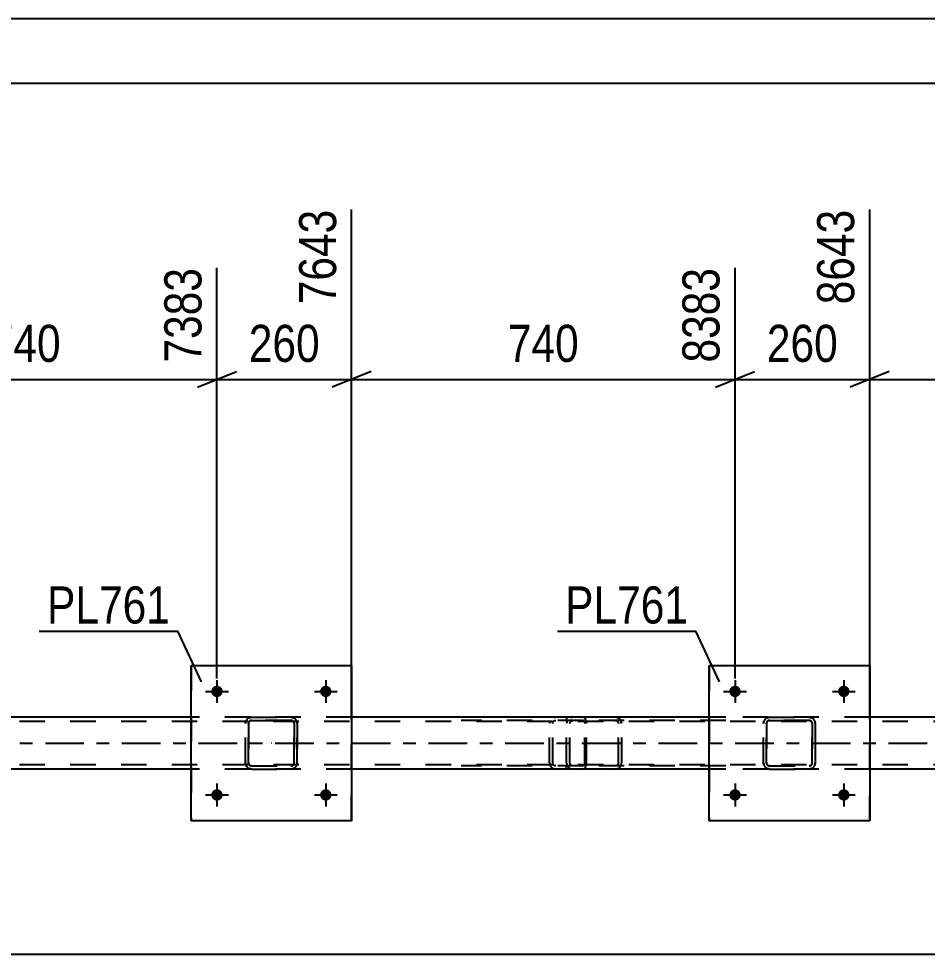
# Model space of a CAD drawing. Header units: millimetres. Extents: x 0 to 841, y 0 to 594.
# Drawn here: x 323.4 to 393.6, y 521.7 to 594 of the extents above; entities that cross this region are included whole.
import ezdxf

# ---------------------------------------------------------------- set-up
doc = ezdxf.new("R2010")
doc.units = ezdxf.units.MM
doc.linetypes.add('DXK_LINE_DOT2', pattern=[3.9198, 1.9599, -1.9599])
doc.linetypes.add('DXK_LINE_DOT3', pattern=[5.9187, 2.979, -0.9799, 0.9799, -0.9799])
doc.styles.add('Arial Narrow', font='ARIALN.TTF', dxfattribs={"height": 0.2})

# ---------------------------------------------------------------- blocks, each defined once
blk = doc.blocks.new('Unknown-318465150-1115')
at = {"color": 5, "linetype": 'Continuous'}
for p, q in [((841, 594), (0, 594)), ((836, 589), (5, 589))]:
    blk.add_line(p, q, dxfattribs=at)
blk = doc.blocks.new('Part-318465150-6128 - 6029')
at = {"color": 7, "linetype": 'DXK_LINE_DOT2'}
for p, q in [((341.248, 539.999), (341.431, 540.036)), ((341.436, 540.035), (341.252, 539.998)), ((341.436, 540.035), (341.431, 540.036)), ((341.431, 540.036), (344.471, 540.036)), ((341.436, 540.035), (344.476, 540.035)), ((344.471, 540.036), (344.476, 540.035)), ((344.471, 540.036), (344.655, 539.999)), ((344.66, 539.998), (344.476, 540.035)), ((340.951, 539.556), (340.988, 539.739)), ((340.951, 539.556), (340.956, 539.555)), ((340.951, 536.516), (340.951, 539.556)), ((340.992, 539.738), (340.956, 539.555)), ((340.956, 536.515), (340.956, 539.555)), ((341.21, 539.647), (341.191, 539.556)), ((341.196, 539.555), (341.191, 539.556)), ((341.191, 539.556), (341.191, 536.516)), ((341.196, 539.555), (341.214, 539.646)), ((341.196, 536.515), (341.196, 539.555)), ((341.262, 539.725), (341.21, 539.647)), ((341.214, 539.646), (341.266, 539.724)), ((341.339, 539.777), (341.262, 539.725)), ((341.266, 539.724), (341.344, 539.776)), ((341.431, 539.796), (341.339, 539.777)), ((341.344, 539.776), (341.436, 539.795)), ((341.431, 539.796), (341.436, 539.795)), ((344.471, 539.796), (341.431, 539.796)), ((341.436, 539.795), (344.476, 539.795)), ((344.476, 539.795), (344.471, 539.796)), ((344.563, 539.777), (344.471, 539.796)), ((344.476, 539.795), (344.568, 539.776)), ((344.563, 539.777), (344.568, 539.776)), ((344.641, 539.725), (344.563, 539.777)), ((344.568, 539.776), (344.646, 539.724)), ((344.693, 539.647), (344.641, 539.725)), ((344.646, 539.724), (344.698, 539.646)), ((344.711, 539.556), (344.693, 539.647)), ((344.698, 539.646), (344.716, 539.555)), ((344.716, 539.555), (344.711, 539.556)), ((344.711, 539.556), (344.711, 536.516)), ((344.716, 536.515), (344.716, 539.555)), ((344.915, 539.739), (344.951, 539.556)), ((344.956, 539.555), (344.919, 539.738)), ((344.956, 539.555), (344.951, 539.556)), ((344.951, 539.556), (344.951, 536.516)), ((344.956, 536.515), (344.956, 539.555)), ((340.956, 536.515), (340.951, 536.516)), ((340.988, 536.332), (340.951, 536.516)), ((340.956, 536.515), (340.992, 536.331)), ((341.191, 536.516), (341.196, 536.515)), ((341.191, 536.516), (341.21, 536.424)), ((341.214, 536.423), (341.196, 536.515)), ((341.21, 536.424), (341.262, 536.346)), ((341.266, 536.345), (341.214, 536.423)), ((341.262, 536.346), (341.339, 536.294)), ((341.344, 536.293), (341.266, 536.345)), ((341.339, 536.294), (341.431, 536.276)), ((341.436, 536.275), (341.344, 536.293)), ((341.436, 536.275), (341.431, 536.276)), ((341.431, 536.276), (344.471, 536.276)), ((341.436, 536.275), (344.476, 536.275)), ((344.471, 536.276), (344.563, 536.294)), ((344.471, 536.276), (344.476, 536.275)), ((344.568, 536.293), (344.476, 536.275)), ((344.563, 536.294), (344.641, 536.346)), ((344.646, 536.345), (344.568, 536.293)), ((344.641, 536.346), (344.693, 536.424)), ((344.698, 536.423), (344.646, 536.345)), ((344.693, 536.424), (344.711, 536.516)), ((344.716, 536.515), (344.698, 536.423)), ((344.711, 536.516), (344.716, 536.515)), ((344.951, 536.516), (344.915, 536.332)), ((344.919, 536.331), (344.956, 536.515)), ((344.951, 536.516), (344.956, 536.515)), ((341.248, 536.072), (341.252, 536.071)), ((341.431, 536.036), (341.248, 536.072)), ((341.252, 536.071), (341.436, 536.035)), ((341.436, 536.035), (341.431, 536.036)), ((341.431, 536.036), (344.471, 536.036)), ((341.436, 536.035), (344.476, 536.035)), ((344.655, 536.072), (344.471, 536.036)), ((344.471, 536.036), (344.476, 536.035)), ((344.476, 536.035), (344.66, 536.071))]:
    blk.add_line(p, q, dxfattribs=at)
at = {"color": 7, "linetype": 'DXK_LINE_DOT3'}
blk.add_line((342.959, 538.034), (342.948, 538.036), dxfattribs=at)
at = {"color": 7, "linetype": 'DXK_LINE_DOT2'}
for centre, start, end in [((341.431, 539.556), 112.5, 157.5), ((341.436, 539.555), 112.5, 157.5), ((344.471, 539.556), 22.5, 67.49999), ((344.476, 539.555), 22.5, 67.49999), ((341.431, 536.516), 202.5, 247.49999), ((341.436, 536.515), 202.5, 247.49999), ((344.471, 536.516), 292.5, 337.5), ((344.476, 536.515), 292.5, 337.5)]:
    blk.add_arc(centre, 0.48, start, end, dxfattribs=at)
blk = doc.blocks.new('Part-318465150-6133 - 6029')
at = {"color": 2, "linetype": 'Continuous'}
for p, q in [((336.756, 532.035), (336.756, 544.035)), ((336.756, 544.035), (336.756, 544.035)), ((336.756, 544.035), (349.156, 544.035)), ((349.156, 544.035), (349.156, 532.035)), ((336.756, 532.035), (336.756, 532.035)), ((349.156, 532.035), (336.756, 532.035))]:
    blk.add_line(p, q, dxfattribs=at)
at = {"color": 7, "linetype": 'DXK_LINE_DOT2'}
for p, q in [((336.756, 544.035), (336.756, 532.035)), ((336.756, 544.035), (336.756, 544.035)), ((349.156, 532.035), (349.156, 544.035)), ((336.756, 532.035), (336.756, 532.035))]:
    blk.add_line(p, q, dxfattribs=at)
blk = doc.blocks.new('Part-318465150-6134 - 6029')
at = {"color": 7, "linetype": 'DXK_LINE_DOT2'}
for p, q in [((381.247, 539.999), (381.431, 540.036)), ((381.436, 540.035), (381.252, 539.998)), ((381.436, 540.035), (381.431, 540.036)), ((381.431, 540.036), (384.471, 540.036)), ((381.436, 540.035), (384.476, 540.035)), ((384.471, 540.036), (384.476, 540.035)), ((384.471, 540.036), (384.655, 539.999)), ((384.659, 539.998), (384.476, 540.035)), ((380.951, 539.556), (380.987, 539.739)), ((380.951, 539.556), (380.956, 539.555)), ((380.951, 536.516), (380.951, 539.556)), ((380.992, 539.738), (380.956, 539.555)), ((380.956, 536.515), (380.956, 539.555)), ((381.209, 539.647), (381.191, 539.556)), ((381.196, 539.555), (381.191, 539.556)), ((381.191, 539.556), (381.191, 536.516)), ((381.196, 539.555), (381.214, 539.646)), ((381.196, 536.515), (381.196, 539.555)), ((381.261, 539.725), (381.209, 539.647)), ((381.214, 539.646), (381.266, 539.724)), ((381.339, 539.777), (381.261, 539.725)), ((381.266, 539.724), (381.344, 539.776)), ((381.431, 539.796), (381.339, 539.777)), ((381.344, 539.776), (381.436, 539.795)), ((381.431, 539.796), (381.436, 539.795)), ((384.471, 539.796), (381.431, 539.796)), ((381.436, 539.795), (384.476, 539.795)), ((384.476, 539.795), (384.471, 539.796)), ((384.563, 539.777), (384.471, 539.796)), ((384.476, 539.795), (384.567, 539.776)), ((384.563, 539.777), (384.567, 539.776)), ((384.641, 539.725), (384.563, 539.777)), ((384.567, 539.776), (384.645, 539.724)), ((384.693, 539.647), (384.641, 539.725)), ((384.645, 539.724), (384.697, 539.646)), ((384.711, 539.556), (384.693, 539.647)), ((384.697, 539.646), (384.716, 539.555)), ((384.716, 539.555), (384.711, 539.556)), ((384.711, 539.556), (384.711, 536.516)), ((384.716, 536.515), (384.716, 539.555)), ((384.914, 539.739), (384.951, 539.556)), ((384.956, 539.555), (384.919, 539.738)), ((384.956, 539.555), (384.951, 539.556)), ((384.951, 539.556), (384.951, 536.516)), ((384.956, 536.515), (384.956, 539.555)), ((380.956, 536.515), (380.951, 536.516)), ((380.987, 536.332), (380.951, 536.516)), ((380.956, 536.515), (380.992, 536.331)), ((381.191, 536.516), (381.196, 536.515)), ((381.191, 536.516), (381.209, 536.424)), ((381.214, 536.423), (381.196, 536.515)), ((381.209, 536.424), (381.261, 536.346)), ((381.266, 536.345), (381.214, 536.423)), ((381.261, 536.346), (381.339, 536.294)), ((381.344, 536.293), (381.266, 536.345)), ((381.339, 536.294), (381.431, 536.276)), ((381.436, 536.275), (381.344, 536.293)), ((381.436, 536.275), (381.431, 536.276)), ((381.431, 536.276), (384.471, 536.276)), ((381.436, 536.275), (384.476, 536.275)), ((384.471, 536.276), (384.563, 536.294)), ((384.471, 536.276), (384.476, 536.275)), ((384.567, 536.293), (384.476, 536.275)), ((384.563, 536.294), (384.641, 536.346)), ((384.645, 536.345), (384.567, 536.293)), ((384.641, 536.346), (384.693, 536.424)), ((384.697, 536.423), (384.645, 536.345)), ((384.693, 536.424), (384.711, 536.516)), ((384.716, 536.515), (384.697, 536.423)), ((384.711, 536.516), (384.716, 536.515)), ((384.951, 536.516), (384.914, 536.332)), ((384.919, 536.331), (384.956, 536.515)), ((384.951, 536.516), (384.956, 536.515)), ((381.247, 536.072), (381.252, 536.071)), ((381.431, 536.036), (381.247, 536.072)), ((381.252, 536.071), (381.436, 536.035)), ((381.436, 536.035), (381.431, 536.036)), ((381.431, 536.036), (384.471, 536.036)), ((381.436, 536.035), (384.476, 536.035)), ((384.655, 536.072), (384.471, 536.036)), ((384.471, 536.036), (384.476, 536.035)), ((384.476, 536.035), (384.659, 536.071))]:
    blk.add_line(p, q, dxfattribs=at)
at = {"color": 7, "linetype": 'DXK_LINE_DOT3'}
blk.add_line((382.959, 538.034), (382.948, 538.036), dxfattribs=at)
at = {"color": 7, "linetype": 'DXK_LINE_DOT2'}
for centre, start, end in [((381.431, 539.556), 112.5, 157.5), ((381.436, 539.555), 112.5, 157.5), ((384.471, 539.556), 22.5, 67.49999), ((384.476, 539.555), 22.5, 67.49999), ((381.431, 536.516), 202.5, 247.49999), ((381.436, 536.515), 202.5, 247.49999), ((384.471, 536.516), 292.5, 337.5), ((384.476, 536.515), 292.5, 337.5)]:
    blk.add_arc(centre, 0.48, start, end, dxfattribs=at)
blk = doc.blocks.new('Part-318465150-6139 - 6029')
at = {"color": 2, "linetype": 'Continuous'}
for p, q in [((376.756, 532.035), (376.756, 544.035)), ((376.756, 544.035), (376.756, 544.035)), ((376.756, 544.035), (389.156, 544.035)), ((389.156, 544.035), (389.156, 532.035)), ((376.756, 532.035), (376.756, 532.035)), ((389.156, 532.035), (376.756, 532.035))]:
    blk.add_line(p, q, dxfattribs=at)
at = {"color": 7, "linetype": 'DXK_LINE_DOT2'}
for p, q in [((376.756, 544.035), (376.756, 532.035)), ((376.756, 544.035), (376.756, 544.035)), ((389.156, 532.035), (389.156, 544.035)), ((376.756, 532.035), (376.756, 532.035))]:
    blk.add_line(p, q, dxfattribs=at)
blk = doc.blocks.new('Part-318465150-6231 - 6029')
at = {"color": 2, "linetype": 'Continuous'}
for p, q in [((336.756, 540.036), (309.156, 540.036)), ((376.756, 540.036), (349.156, 540.036)), ((416.755, 540.036), (389.156, 540.036)), ((336.756, 536.036), (309.156, 536.036)), ((376.756, 536.036), (349.156, 536.036)), ((416.755, 536.036), (389.156, 536.036))]:
    blk.add_line(p, q, dxfattribs=at)
at = {"color": 7, "linetype": 'DXK_LINE_DOT2'}
for p, q in [((349.156, 540.036), (336.756, 540.036)), ((389.156, 540.036), (376.756, 540.036)), ((764.489, 539.716), (88.757, 539.716)), ((764.489, 536.356), (88.757, 536.356)), ((349.156, 536.036), (336.756, 536.036)), ((389.156, 536.036), (376.756, 536.036))]:
    blk.add_line(p, q, dxfattribs=at)
at = {"color": 7, "linetype": 'DXK_LINE_DOT3'}
blk.add_line((88.757, 538.036), (764.489, 538.036), dxfattribs=at)
blk = doc.blocks.new('Bolt-318465150-6249 - 6029')
at = {"linetype": 'Continuous'}
for points in [[(338.316, 534.035), (338.326, 534.127), (338.354, 534.214), (338.4, 534.294), (338.462, 534.362), (338.536, 534.416), (338.62, 534.454), (338.71, 534.473), (338.802, 534.473), (338.892, 534.454), (338.976, 534.416), (339.05, 534.362), (339.112, 534.294), (339.158, 534.214), (339.186, 534.127), (339.196, 534.035), (339.186, 533.944), (339.158, 533.856), (339.112, 533.777), (339.05, 533.708), (338.976, 533.654), (338.892, 533.617), (338.802, 533.598), (338.71, 533.598), (338.62, 533.617), (338.536, 533.654), (338.462, 533.708), (338.4, 533.777), (338.354, 533.856), (338.326, 533.944)], [(346.716, 534.035), (346.726, 534.127), (346.754, 534.214), (346.8, 534.294), (346.862, 534.362), (346.936, 534.416), (347.02, 534.454), (347.11, 534.473), (347.202, 534.473), (347.292, 534.454), (347.376, 534.416), (347.45, 534.362), (347.512, 534.294), (347.558, 534.214), (347.586, 534.127), (347.596, 534.035), (347.586, 533.944), (347.558, 533.856), (347.512, 533.777), (347.45, 533.708), (347.376, 533.654), (347.292, 533.617), (347.202, 533.598), (347.11, 533.598), (347.02, 533.617), (346.936, 533.654), (346.862, 533.708), (346.8, 533.777), (346.754, 533.856), (346.726, 533.944)]]:
    blk.add_hatch(color=1, dxfattribs=at).paths.add_polyline_path(points)
at = {"color": 1, "linetype": 'Continuous'}
for p, q in [((338.756, 534.915), (338.756, 533.155)), ((347.156, 534.915), (347.156, 533.155)), ((337.876, 534.035), (339.636, 534.035)), ((346.276, 534.035), (348.036, 534.035))]:
    blk.add_line(p, q, dxfattribs=at)
blk = doc.blocks.new('Bolt-318465150-6250 - 6029')
at = {"linetype": 'Continuous'}
for points in [[(338.316, 542.035), (338.326, 542.127), (338.354, 542.214), (338.4, 542.294), (338.462, 542.362), (338.536, 542.416), (338.62, 542.454), (338.71, 542.473), (338.802, 542.473), (338.892, 542.454), (338.976, 542.416), (339.05, 542.362), (339.112, 542.294), (339.158, 542.214), (339.186, 542.127), (339.196, 542.035), (339.186, 541.944), (339.158, 541.856), (339.112, 541.777), (339.05, 541.708), (338.976, 541.654), (338.892, 541.617), (338.802, 541.598), (338.71, 541.598), (338.62, 541.617), (338.536, 541.654), (338.462, 541.708), (338.4, 541.777), (338.354, 541.856), (338.326, 541.944)], [(346.716, 542.035), (346.726, 542.127), (346.754, 542.214), (346.8, 542.294), (346.862, 542.362), (346.936, 542.416), (347.02, 542.454), (347.11, 542.473), (347.202, 542.473), (347.292, 542.454), (347.376, 542.416), (347.45, 542.362), (347.512, 542.294), (347.558, 542.214), (347.586, 542.127), (347.596, 542.035), (347.586, 541.944), (347.558, 541.856), (347.512, 541.777), (347.45, 541.708), (347.376, 541.654), (347.292, 541.617), (347.202, 541.598), (347.11, 541.598), (347.02, 541.617), (346.936, 541.654), (346.862, 541.708), (346.8, 541.777), (346.754, 541.856), (346.726, 541.944)]]:
    blk.add_hatch(color=1, dxfattribs=at).paths.add_polyline_path(points)
at = {"color": 1, "linetype": 'Continuous'}
for p, q in [((338.756, 542.915), (338.756, 541.155)), ((347.156, 542.915), (347.156, 541.155)), ((337.876, 542.035), (339.636, 542.035)), ((346.276, 542.035), (348.036, 542.035))]:
    blk.add_line(p, q, dxfattribs=at)
blk = doc.blocks.new('Bolt-318465150-6251 - 6029')
at = {"linetype": 'Continuous'}
for points in [[(378.316, 534.035), (378.325, 534.127), (378.354, 534.214), (378.4, 534.294), (378.461, 534.362), (378.536, 534.416), (378.62, 534.454), (378.71, 534.473), (378.802, 534.473), (378.892, 534.454), (378.976, 534.416), (379.05, 534.362), (379.112, 534.294), (379.158, 534.214), (379.186, 534.127), (379.196, 534.035), (379.186, 533.944), (379.158, 533.856), (379.112, 533.777), (379.05, 533.708), (378.976, 533.654), (378.892, 533.617), (378.802, 533.598), (378.71, 533.598), (378.62, 533.617), (378.536, 533.654), (378.461, 533.708), (378.4, 533.777), (378.354, 533.856), (378.325, 533.944)], [(386.716, 534.035), (386.725, 534.127), (386.754, 534.214), (386.8, 534.294), (386.861, 534.362), (386.936, 534.416), (387.02, 534.454), (387.11, 534.473), (387.202, 534.473), (387.292, 534.454), (387.376, 534.416), (387.45, 534.362), (387.512, 534.294), (387.558, 534.214), (387.586, 534.127), (387.596, 534.035), (387.586, 533.944), (387.558, 533.856), (387.512, 533.777), (387.45, 533.708), (387.376, 533.654), (387.292, 533.617), (387.202, 533.598), (387.11, 533.598), (387.02, 533.617), (386.936, 533.654), (386.861, 533.708), (386.8, 533.777), (386.754, 533.856), (386.725, 533.944)]]:
    blk.add_hatch(color=1, dxfattribs=at).paths.add_polyline_path(points)
at = {"color": 1, "linetype": 'Continuous'}
for p, q in [((378.756, 534.915), (378.756, 533.155)), ((387.156, 534.915), (387.156, 533.155)), ((377.876, 534.035), (379.636, 534.035)), ((386.276, 534.035), (388.036, 534.035))]:
    blk.add_line(p, q, dxfattribs=at)
blk = doc.blocks.new('Bolt-318465150-6252 - 6029')
at = {"linetype": 'Continuous'}
for points in [[(378.316, 542.035), (378.325, 542.127), (378.354, 542.214), (378.4, 542.294), (378.461, 542.362), (378.536, 542.416), (378.62, 542.454), (378.71, 542.473), (378.802, 542.473), (378.892, 542.454), (378.976, 542.416), (379.05, 542.362), (379.112, 542.294), (379.158, 542.214), (379.186, 542.127), (379.196, 542.035), (379.186, 541.944), (379.158, 541.856), (379.112, 541.777), (379.05, 541.708), (378.976, 541.654), (378.892, 541.617), (378.802, 541.598), (378.71, 541.598), (378.62, 541.617), (378.536, 541.654), (378.461, 541.708), (378.4, 541.777), (378.354, 541.856), (378.325, 541.944)], [(386.716, 542.035), (386.725, 542.127), (386.754, 542.214), (386.8, 542.294), (386.861, 542.362), (386.936, 542.416), (387.02, 542.454), (387.11, 542.473), (387.202, 542.473), (387.292, 542.454), (387.376, 542.416), (387.45, 542.362), (387.512, 542.294), (387.558, 542.214), (387.586, 542.127), (387.596, 542.035), (387.586, 541.944), (387.558, 541.856), (387.512, 541.777), (387.45, 541.708), (387.376, 541.654), (387.292, 541.617), (387.202, 541.598), (387.11, 541.598), (387.02, 541.617), (386.936, 541.654), (386.861, 541.708), (386.8, 541.777), (386.754, 541.856), (386.725, 541.944)]]:
    blk.add_hatch(color=1, dxfattribs=at).paths.add_polyline_path(points)
at = {"color": 1, "linetype": 'Continuous'}
for p, q in [((378.756, 542.915), (378.756, 541.155)), ((387.156, 542.915), (387.156, 541.155)), ((377.876, 542.035), (379.636, 542.035)), ((386.276, 542.035), (388.036, 542.035))]:
    blk.add_line(p, q, dxfattribs=at)
blk = doc.blocks.new('Part-318465150-6281 - 6029')
at = {"color": 7, "linetype": 'DXK_LINE_DOT2'}
for p, q in [((366.258, 540.036), (366.063, 539.999)), ((378.034, 540.036), (366.258, 540.036)), ((369.689, 539.999), (369.493, 540.036)), ((365.776, 539.691), (365.748, 539.556)), ((365.748, 536.516), (365.748, 539.556)), ((365.786, 539.739), (365.776, 539.691)), ((366.003, 539.556), (366.022, 539.647)), ((366.003, 536.516), (366.003, 539.556)), ((366.022, 539.647), (366.078, 539.725)), ((366.078, 539.725), (366.161, 539.777)), ((366.161, 539.777), (366.258, 539.796)), ((378.034, 539.796), (366.258, 539.796)), ((369.493, 539.796), (369.591, 539.777)), ((369.591, 539.777), (369.674, 539.725)), ((369.674, 539.725), (369.729, 539.647)), ((369.729, 539.647), (369.749, 539.556)), ((369.749, 536.516), (369.749, 539.556)), ((369.976, 539.691), (369.965, 539.739)), ((370.004, 539.556), (369.976, 539.691)), ((370.004, 536.516), (370.004, 539.556)), ((365.748, 536.516), (365.754, 536.483)), ((365.754, 536.483), (365.776, 536.38)), ((365.776, 536.38), (365.786, 536.332)), ((366.022, 536.424), (366.003, 536.516)), ((366.078, 536.346), (366.022, 536.424)), ((366.161, 536.294), (366.078, 536.346)), ((366.258, 536.276), (366.161, 536.294)), ((378.034, 536.276), (366.258, 536.276)), ((369.591, 536.294), (369.493, 536.276)), ((369.674, 536.346), (369.591, 536.294)), ((369.729, 536.424), (369.674, 536.346)), ((369.749, 536.516), (369.729, 536.424)), ((369.965, 536.332), (369.976, 536.38)), ((369.976, 536.38), (369.997, 536.483)), ((369.997, 536.483), (370.004, 536.516)), ((366.063, 536.072), (366.258, 536.036)), ((378.034, 536.036), (366.258, 536.036)), ((369.493, 536.036), (369.689, 536.072))]:
    blk.add_line(p, q, dxfattribs=at)
for centre, start, end in [((369.513, 539.535), 24.31996, 69.24168), ((366.239, 536.536), 204.31996, 249.24168), ((369.513, 536.536), 290.75832, 335.68004)]:
    blk.add_arc(centre, 0.496, start, end, dxfattribs=at)
blk = doc.blocks.new('Part-318465150-6282 - 6029')
at = {"color": 7, "linetype": 'DXK_LINE_DOT2'}
for p, q in [((367.024, 540.036), (357.618, 540.036)), ((364.932, 540.036), (364.74, 539.999)), ((365.748, 540.036), (365.748, 539.796)), ((367.127, 539.999), (367.024, 540.036)), ((367.215, 539.895), (367.127, 539.999)), ((367.274, 539.739), (367.215, 539.895)), ((367.024, 539.796), (357.618, 539.796)), ((364.458, 539.691), (364.43, 539.556)), ((364.43, 536.516), (364.43, 539.556)), ((364.468, 539.739), (364.458, 539.691)), ((364.681, 539.556), (364.7, 539.647)), ((364.681, 536.516), (364.681, 539.556)), ((364.7, 539.647), (364.755, 539.725)), ((364.755, 539.725), (364.836, 539.777)), ((364.836, 539.777), (364.932, 539.796)), ((367.024, 539.796), (367.076, 539.777)), ((367.076, 539.777), (367.12, 539.725)), ((367.12, 539.725), (367.149, 539.647)), ((367.149, 539.647), (367.159, 539.556)), ((367.159, 536.516), (367.159, 539.556)), ((367.295, 539.556), (367.274, 539.739)), ((367.295, 536.516), (367.295, 539.556)), ((367.024, 536.276), (357.618, 536.276)), ((364.43, 536.516), (364.436, 536.483)), ((364.436, 536.483), (364.458, 536.38)), ((364.458, 536.38), (364.468, 536.332)), ((364.7, 536.424), (364.681, 536.516)), ((364.755, 536.346), (364.7, 536.424)), ((364.836, 536.294), (364.755, 536.346)), ((364.932, 536.276), (364.836, 536.294)), ((365.748, 536.036), (365.748, 536.276)), ((367.076, 536.294), (367.024, 536.276)), ((367.12, 536.346), (367.076, 536.294)), ((367.149, 536.424), (367.12, 536.346)), ((367.159, 536.516), (367.149, 536.424)), ((367.215, 536.176), (367.274, 536.332)), ((367.274, 536.332), (367.295, 536.516)), ((367.024, 536.036), (357.618, 536.036)), ((364.74, 536.072), (364.932, 536.036)), ((367.024, 536.036), (367.127, 536.072)), ((367.127, 536.072), (367.215, 536.176))]:
    blk.add_line(p, q, dxfattribs=at)
blk.add_arc((364.918, 536.531), 0.492, 203.84941, 248.8059, dxfattribs=at)
blk = doc.blocks.new('StraightDimension-318465150-12857 - 6029')
at = {"color": 7, "linetype": 'Continuous'}
for p, q in [((389.156, 541.036), (389.156, 579.252)), ((418.756, 543.035), (418.756, 574.752)), ((390.656, 566.74), (387.656, 565.54)), ((417.256, 565.54), (420.256, 566.74)), ((389.156, 566.14), (418.756, 566.14))]:
    blk.add_line(p, q, dxfattribs=at)
at = {"color": 0}
blk.add_wipeout([(407.298, 566.89), (407.298, 571.09), (400.614, 571.09), (400.614, 566.89)], dxfattribs=at)
at = {"color": 3, "style": 'Arial Narrow'}
blk.add_text('740', height=2.8633, dxfattribs=at).set_placement((401.214, 567.49))
at = {"color": 0, "linetype": 'Continuous'}
blk.add_wipeout([(418.156, 575.352), (413.956, 575.352), (413.956, 566.84), (418.156, 566.84)], dxfattribs=at)
at = {"color": 3, "linetype": 'Continuous', "style": 'Arial Narrow'}
blk.add_text('9383', height=2.8633, rotation=90.00021, dxfattribs=at).set_placement((417.556, 567.44))
blk = doc.blocks.new('StraightDimension-318465150-6327 - 6029')
at = {"color": 7, "linetype": 'Continuous'}
blk.add_line((54.921, 521.727), (764.489, 521.727), dxfattribs=at)
blk = doc.blocks.new('StraightDimension-318465150-12858 - 6029')
at = {"color": 7, "linetype": 'Continuous'}
for p, q in [((389.156, 541.036), (389.156, 579.252)), ((378.755, 543.035), (378.755, 574.752)), ((377.255, 565.54), (380.255, 566.74)), ((390.656, 566.74), (387.656, 565.54)), ((378.755, 566.14), (389.156, 566.14))]:
    blk.add_line(p, q, dxfattribs=at)
at = {"color": 0}
blk.add_wipeout([(387.298, 566.89), (387.298, 571.09), (380.613, 571.09), (380.613, 566.89)], dxfattribs=at)
at = {"color": 3, "style": 'Arial Narrow'}
blk.add_text('260', height=2.8633, dxfattribs=at).set_placement((381.213, 567.49))
at = {"color": 0, "linetype": 'Continuous'}
blk.add_wipeout([(388.556, 579.852), (384.356, 579.852), (384.356, 571.34), (388.556, 571.34)], dxfattribs=at)
at = {"color": 3, "linetype": 'Continuous', "style": 'Arial Narrow'}
blk.add_text('8643', height=2.8633, rotation=90.00021, dxfattribs=at).set_placement((387.956, 571.94))
blk = doc.blocks.new('StraightDimension-318465150-12859 - 6029')
at = {"color": 7, "linetype": 'Continuous'}
for p, q in [((349.156, 541.036), (349.156, 579.252)), ((378.755, 543.035), (378.755, 574.752)), ((350.656, 566.74), (347.656, 565.54)), ((377.255, 565.54), (380.255, 566.74)), ((349.156, 566.14), (378.755, 566.14))]:
    blk.add_line(p, q, dxfattribs=at)
at = {"color": 0}
blk.add_wipeout([(367.298, 566.89), (367.298, 571.09), (360.613, 571.09), (360.613, 566.89)], dxfattribs=at)
at = {"color": 3, "style": 'Arial Narrow'}
blk.add_text('740', height=2.8633, dxfattribs=at).set_placement((361.213, 567.49))
at = {"color": 0, "linetype": 'Continuous'}
blk.add_wipeout([(378.155, 575.352), (373.955, 575.352), (373.955, 566.84), (378.155, 566.84)], dxfattribs=at)
at = {"color": 3, "linetype": 'Continuous', "style": 'Arial Narrow'}
blk.add_text('8383', height=2.8633, rotation=90.00021, dxfattribs=at).set_placement((377.555, 567.44))
blk = doc.blocks.new('StraightDimension-318465150-12860 - 6029')
at = {"color": 7, "linetype": 'Continuous'}
for p, q in [((349.156, 541.036), (349.156, 579.252)), ((338.756, 543.035), (338.756, 574.752)), ((337.256, 565.54), (340.256, 566.74)), ((350.656, 566.74), (347.656, 565.54)), ((338.756, 566.14), (349.156, 566.14))]:
    blk.add_line(p, q, dxfattribs=at)
at = {"color": 0}
blk.add_wipeout([(347.298, 566.89), (347.298, 571.09), (340.614, 571.09), (340.614, 566.89)], dxfattribs=at)
at = {"color": 3, "style": 'Arial Narrow'}
blk.add_text('260', height=2.8633, dxfattribs=at).set_placement((341.214, 567.49))
at = {"color": 0, "linetype": 'Continuous'}
blk.add_wipeout([(348.556, 579.852), (344.356, 579.852), (344.356, 571.34), (348.556, 571.34)], dxfattribs=at)
at = {"color": 3, "linetype": 'Continuous', "style": 'Arial Narrow'}
blk.add_text('7643', height=2.8633, rotation=90.00021, dxfattribs=at).set_placement((347.956, 571.94))
blk = doc.blocks.new('StraightDimension-318465150-12861 - 6029')
at = {"color": 7, "linetype": 'Continuous'}
for p, q in [((309.156, 541.036), (309.156, 579.252)), ((338.756, 543.035), (338.756, 574.752)), ((310.656, 566.74), (307.656, 565.54)), ((337.256, 565.54), (340.256, 566.74)), ((309.156, 566.14), (338.756, 566.14))]:
    blk.add_line(p, q, dxfattribs=at)
at = {"color": 0}
blk.add_wipeout([(327.298, 566.89), (327.298, 571.09), (320.614, 571.09), (320.614, 566.89)], dxfattribs=at)
at = {"color": 3, "style": 'Arial Narrow'}
blk.add_text('740', height=2.8633, dxfattribs=at).set_placement((321.214, 567.49))
at = {"color": 0, "linetype": 'Continuous'}
blk.add_wipeout([(338.156, 575.352), (333.956, 575.352), (333.956, 566.84), (338.156, 566.84)], dxfattribs=at)
at = {"color": 3, "linetype": 'Continuous', "style": 'Arial Narrow'}
blk.add_text('7383', height=2.8633, rotation=90.00021, dxfattribs=at).set_placement((337.556, 567.44))
blk = doc.blocks.new('Mark-318465150-6129 - 6029')
at = {"color": 30, "linetype": 'Continuous'}
for p in [(325.037, 546.68), (337.567, 542.779)]:
    blk.add_line(p, (335.741, 546.68), dxfattribs=at)
at = {"color": 0}
blk.add_wipeout([(335.141, 547.28), (335.141, 550.28), (325.637, 550.28), (325.637, 547.28)], dxfattribs=at)
blk.add_wipeout([(335.141, 547.28), (335.141, 550.28), (325.637, 550.28), (325.637, 547.28)], dxfattribs=at)
at = {"color": 3, "style": 'Arial Narrow'}
blk.add_text('PL761', height=2.8633, dxfattribs=at).set_placement((325.637, 547.28))
blk = doc.blocks.new('Mark-318465150-6135 - 6029')
at = {"color": 30, "linetype": 'Continuous'}
for p in [(365.037, 546.68), (377.566, 542.779)]:
    blk.add_line(p, (375.741, 546.68), dxfattribs=at)
at = {"color": 0}
blk.add_wipeout([(375.141, 547.28), (375.141, 550.28), (365.637, 550.28), (365.637, 547.28)], dxfattribs=at)
blk.add_wipeout([(375.141, 547.28), (375.141, 550.28), (365.637, 550.28), (365.637, 547.28)], dxfattribs=at)
at = {"color": 3, "style": 'Arial Narrow'}
blk.add_text('PL761', height=2.8633, dxfattribs=at).set_placement((365.637, 547.28))

msp = doc.modelspace()

# ---------------------------------------------------------------- block references
for name in ['Unknown-318465150-1115', 'Part-318465150-6133 - 6029', 'Part-318465150-6139 - 6029', 'Bolt-318465150-6250 - 6029', 'Bolt-318465150-6252 - 6029', 'Part-318465150-6231 - 6029', 'Part-318465150-6128 - 6029', 'Part-318465150-6282 - 6029', 'Part-318465150-6281 - 6029', 'Part-318465150-6134 - 6029', 'Bolt-318465150-6249 - 6029', 'Bolt-318465150-6251 - 6029']:
    msp.add_blockref(name, (0, 0))

# ---------------------------------------------------------------- next in the draw order: block references
for name in ['StraightDimension-318465150-12857 - 6029', 'StraightDimension-318465150-6327 - 6029']:
    msp.add_blockref(name, (0, 0))

# ---------------------------------------------------------------- next in the draw order: block references
msp.add_blockref('StraightDimension-318465150-12858 - 6029', (0, 0))

# ---------------------------------------------------------------- next in the draw order: block references
msp.add_blockref('StraightDimension-318465150-12859 - 6029', (0, 0))

# ---------------------------------------------------------------- next in the draw order: block references
for name in ['StraightDimension-318465150-12860 - 6029', 'Mark-318465150-6135 - 6029']:
    msp.add_blockref(name, (0, 0))

# ---------------------------------------------------------------- next in the draw order: block references
msp.add_blockref('StraightDimension-318465150-12861 - 6029', (0, 0))

# ---------------------------------------------------------------- next in the draw order: block references
msp.add_blockref('Mark-318465150-6129 - 6029', (0, 0))

doc.saveas('drawing.dxf')
